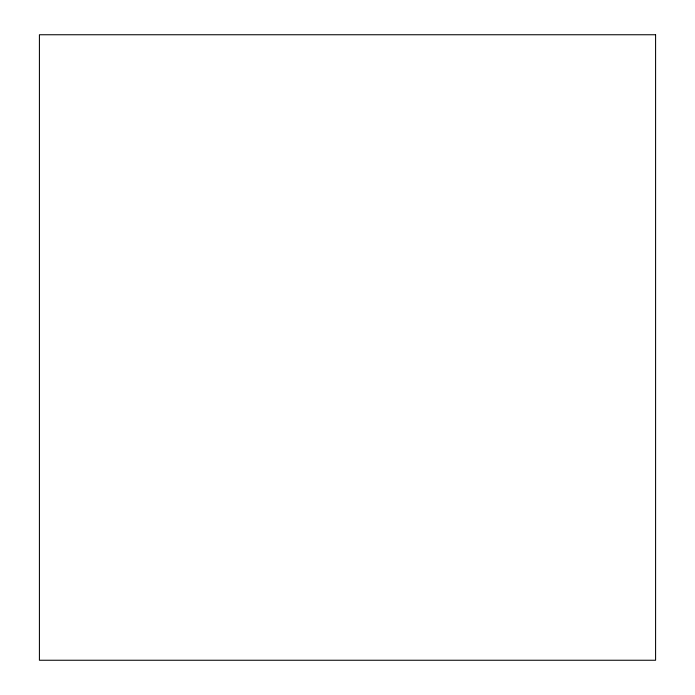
<?xml version="1.0" encoding="UTF-8"?>
<svg xmlns="http://www.w3.org/2000/svg" width="695" height="695" viewBox="0 0 695 695"><rect width="100%" height="100%" fill="white"/><g stroke="black" fill="none" stroke-linecap="round" stroke-linejoin="round"><path stroke-width="1.04" d="M655.585 34.75L39.415 34.75L39.415 660.25L655.585 660.25L655.585 34.75"/></g></svg>
